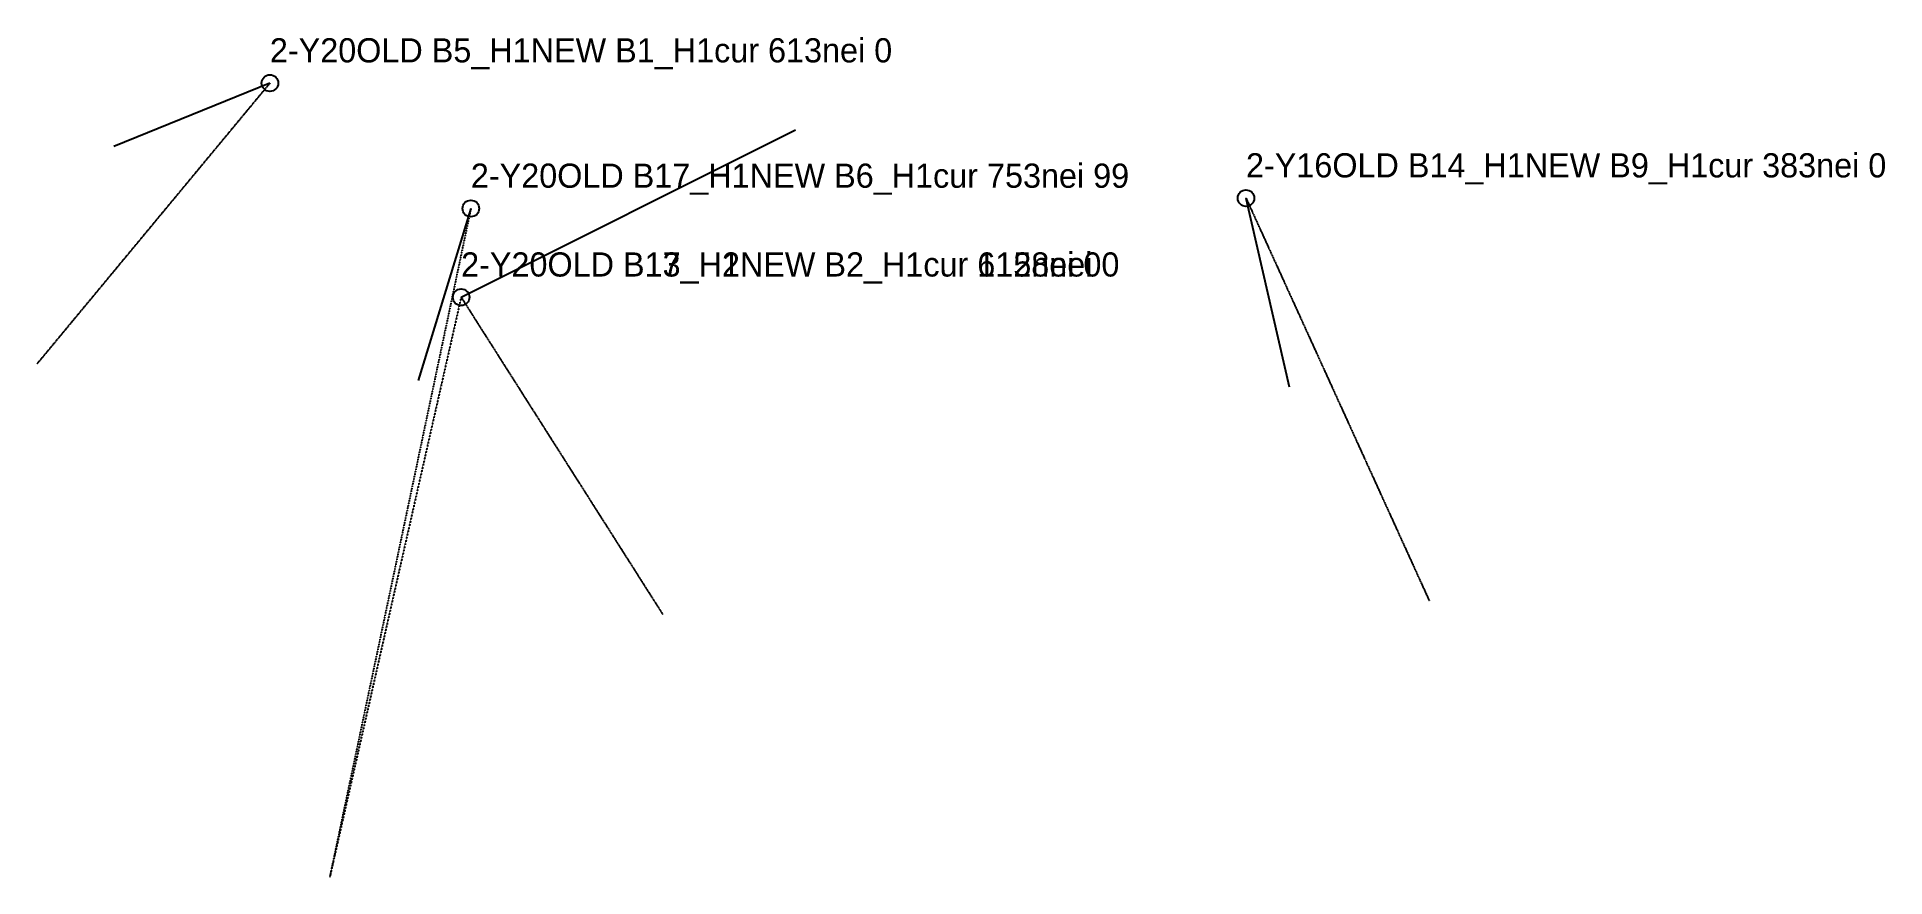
# Model space of a CAD drawing. Header units: metres. Extents: x 5320 to 32052, y 8986 to 21148.
import ezdxf

# ---------------------------------------------------------------- set-up
doc = ezdxf.new("R2010")
doc.units = ezdxf.units.M
doc.linetypes.add('DASHED', pattern=[0.5, 0.25, -0.25])
doc.layers.add('DEBUG_REASSIGNMENT', color=7, linetype='Continuous')

msp = doc.modelspace()

# ---------------------------------------------------------------- linework, layer by layer
at = {"layer": 'DEBUG_REASSIGNMENT', "linetype": 'DASHED'}
for p, q in [((8689.4, 20479.4), (5320.382, 16414.999)), ((22808.3, 18814.4), (25458.14, 12987.864)), ((11596.4, 18664.6), (9555.205, 8986.146)), ((11455.7, 17379.4), (9555.205, 8986.146)), ((11455.7, 17379.4), (14368.409, 12793.505))]:
    msp.add_line(p, q, dxfattribs=at)
at = {"layer": 'DEBUG_REASSIGNMENT'}
for p, q in [((8689.4, 20479.4), (6431.974, 19559.896)), ((11455.7, 17379.4), (16292.83, 19801.877)), ((11455.7, 17379.4), (16292.83, 19801.877)), ((22808.3, 18814.4), (23430.912, 16081.248)), ((11596.4, 18664.6), (10832.504, 16175.564))]:
    msp.add_line(p, q, dxfattribs=at)
for centre in [(8689.4, 20479.4), (11596.4, 18664.6), (22808.3, 18814.4), (11455.7, 17379.4), (11455.7, 17379.4)]:
    msp.add_circle(centre, 120, dxfattribs=at)

# ---------------------------------------------------------------- texts
for s, p in [('2-Y20OLD B5_H1NEW B1_H1cur 613nei 0', (8689.4, 20779.4)), ('2-Y20OLD B17_H1NEW B6_H1cur 753nei 99', (11596.4, 18964.6)), ('2-Y16OLD B14_H1NEW B9_H1cur 383nei 0', (22808.3, 19114.4)), ('2-Y20OLD B13_H2NEW B2_H1cur 1158nei 0', (11455.7, 17679.4)), ('2-Y20OLD B17_H1NEW B2_H1cur 612nei 0', (11455.7, 17679.4))]:
    msp.add_text(s, height=350, dxfattribs=at).set_placement(p)

doc.saveas('drawing.dxf')
